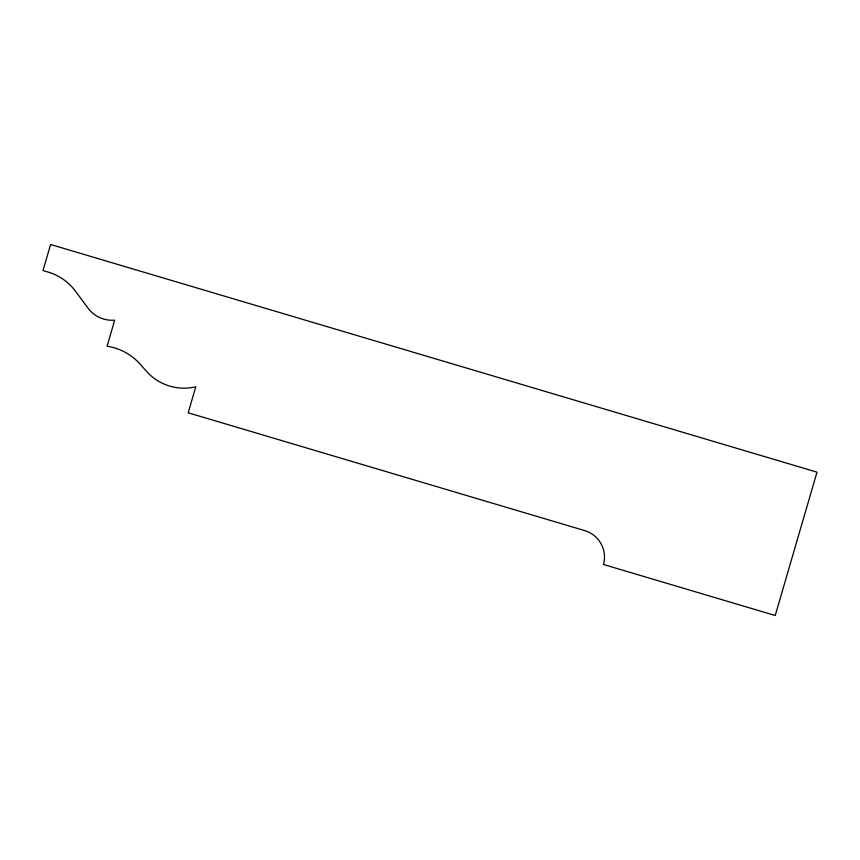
<?xml version="1.0" encoding="UTF-8"?>
<svg xmlns="http://www.w3.org/2000/svg" width="860" height="860" viewBox="0 0 860 860"><rect width="100%" height="100%" fill="white"/><g stroke="black" fill="none" stroke-linecap="round" stroke-linejoin="round"><path stroke-width="1.29" d="M50.6 244.498L43 270.556L49.428 272.469A52.137 51.299 25.5 0 1 75.519 291.25L87.989 308.084A29.735 29.261 25.5 0 0 114.681 320.178L107.091 346.236A54.277 53.406 25.5 0 1 140.062 364.092L146.523 371.359A49.439 48.644 25.5 0 0 195.79 386.742L188.189 412.8L584.606 530.566A27.584 27.133 25.5 0 1 603.43 564.472L775.215 615.502L817 472.161L50.6 244.498"/></g></svg>
